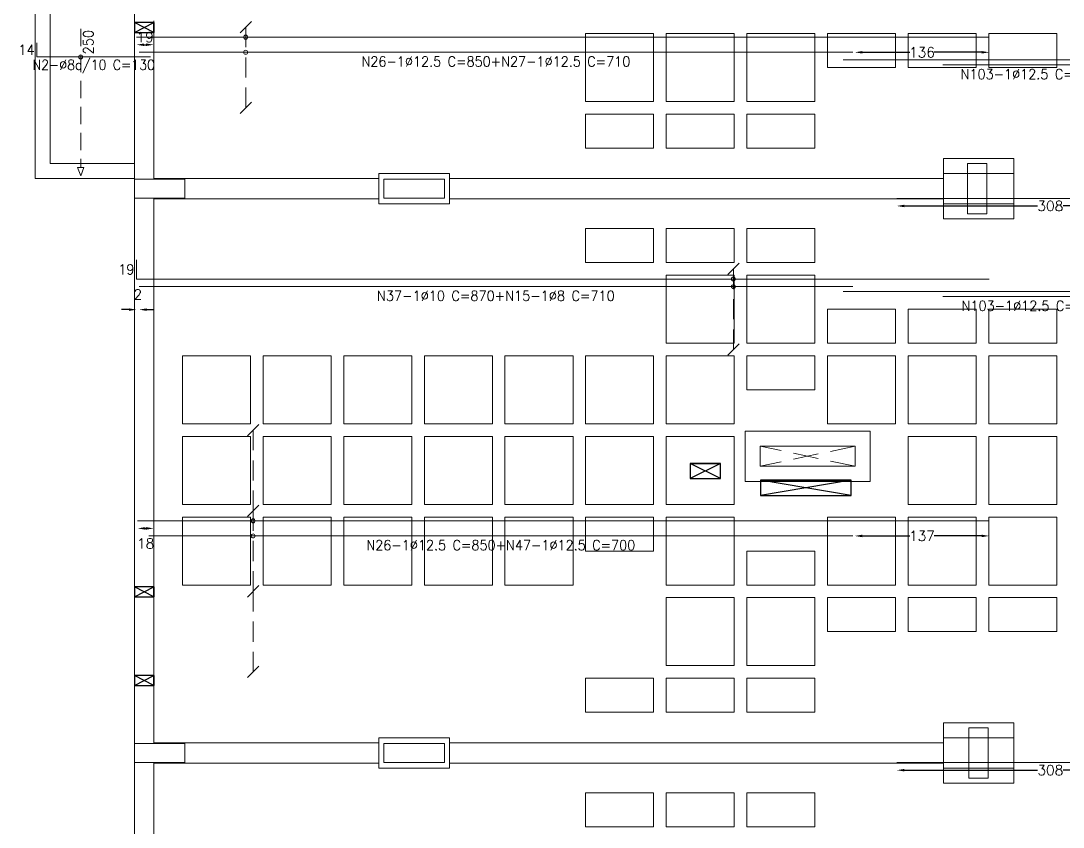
# Model space of a CAD drawing. Header units: millimetres. Extents: x -32 to 332, y -138 to 116.
# Drawn here: x 188.43 to 209.11, y 14.36 to 30.36 of the extents above; entities that cross this region are included whole.
import ezdxf
from ezdxf.enums import TextEntityAlignment as Align

# ---------------------------------------------------------------- set-up
doc = ezdxf.new("R2010")
doc.units = ezdxf.units.MM
doc.linetypes.add('TRAZO_HUECO', pattern=[0.75, 0.5, -0.25])
doc.layers.add('A-COT-01', color=9, linetype='Continuous')
doc.layers.add('FURAÇÃO', color=8, linetype='Continuous')
for name, color, linetype, lineweight in [('ARR_L_I_IG_DIST', 8, 'Continuous', 0), ('ARR_L_I_IG_LINHA', 2, 'Continuous', 0), ('ARR_L_I_IG_MARCA', 2, 'Continuous', 9), ('ARR_L_I_POSICAO', 4, 'Continuous', 9), ('ARR_LONG_INF', 6, 'Continuous', 15), ('ARR_LONG_INF_TXT', 1, 'Continuous', 9), ('consolo', 8, 'Continuous', 0), ('LJ_NERV_RETI', 8, 'Continuous', 9), ('LJ_SIMB_ABER', 8, 'Continuous', 0), ('PILAR_CONCRETO', 8, 'Continuous', 0), ('PILAR_CONCRETO_APOIADO', 8, 'Continuous', 0), ('VIG_FACES', 8, 'Continuous', 0)]:
    doc.layers.add(name, color=color, linetype=linetype, lineweight=lineweight)
doc.styles.add('CYPETXT_0.3_romans', font='romans.shx', dxfattribs={"height": 0.2})
doc.styles.add('CYPETXT_romans', font='romans.shx', dxfattribs={"height": 0.2})
doc.dimstyles.new('cype_arrow', dxfattribs={"dimtxt": 0.18, "dimasz": 0.15, "dimexe": 0.075, "dimexo": 0.075, "dimgap": 0, "dimtad": 0, "dimdec": 4, "dimzin": 0, "dimdsep": 46, "dimtxsty": 'CYPETXT_0.3_romans', "dimcen": 0.09, "dimadec": 0, "dimazin": 0, "dimtfac": 1, "dimtdec": 4, "dimtofl": 0, "dimtmove": 2, "dimatfit": 3, "dimfxl": 1, "dimtolj": 1, "dimtzin": 0, "dimarcsym": 0})

# ---------------------------------------------------------------- blocks, each defined once
blk = doc.blocks.new('Forma 2PvtoTipo')
at = {"layer": 'consolo', "color": 8}
for points in [[(614.303, 28.71), (612.903, 28.71), (612.903, 27.51), (614.303, 27.51)], [(614.303, 17.51), (612.903, 17.51), (612.903, 16.31), (614.303, 16.31)]]:
    blk.add_lwpolyline(points, close=True, dxfattribs=at)
at = {"layer": 'FURAÇÃO', "color": 8}
for points in [[(596.854, 31.21), (597.234, 31.21), (597.234, 31.41), (596.854, 31.41), (596.854, 31.21), (597.234, 31.41), (597.234, 31.21), (596.854, 31.41)], [(608.479, 22.355), (608.479, 22.655), (607.879, 22.655), (607.879, 22.355), (608.479, 22.355), (607.879, 22.655), (608.479, 22.655), (607.879, 22.355)], [(611.071, 22.023), (611.071, 22.323), (609.271, 22.323), (609.271, 22.023), (611.071, 22.023), (609.271, 22.323), (611.071, 22.323), (609.271, 22.023)], [(596.854, 20.008), (597.234, 20.008), (597.234, 20.208), (596.854, 20.208), (596.854, 20.008), (597.234, 20.208), (597.234, 20.008), (596.854, 20.208)], [(596.854, 18.25), (597.234, 18.25), (597.234, 18.45), (596.854, 18.45), (596.854, 18.25), (597.234, 18.45), (597.234, 18.25), (596.854, 18.45)]]:
    blk.add_lwpolyline(points, dxfattribs=at)
at = {"layer": 'LJ_NERV_RETI', "color": 8}
for points in [[(607.154, 29.843), (607.154, 31.193), (605.804, 31.193), (605.804, 29.843)], [(608.754, 29.843), (608.754, 31.193), (607.404, 31.193), (607.404, 29.843)], [(610.354, 29.843), (610.354, 31.193), (609.004, 31.193), (609.004, 29.843)], [(611.954, 30.518), (611.954, 31.193), (610.604, 31.193), (610.604, 30.518)], [(613.554, 30.518), (613.554, 31.193), (612.204, 31.193), (612.204, 30.518)], [(615.154, 30.518), (615.154, 31.193), (613.804, 31.193), (613.804, 30.518)], [(607.154, 28.918), (607.154, 29.593), (605.804, 29.593), (605.804, 28.918)], [(608.754, 28.918), (608.754, 29.593), (607.404, 29.593), (607.404, 28.918)], [(610.354, 28.918), (610.354, 29.593), (609.004, 29.593), (609.004, 28.918)], [(607.154, 26.643), (607.154, 27.318), (605.804, 27.318), (605.804, 26.643)], [(608.754, 26.643), (608.754, 27.318), (607.404, 27.318), (607.404, 26.643)], [(610.354, 26.643), (610.354, 27.318), (609.004, 27.318), (609.004, 26.643)], [(608.754, 25.043), (608.754, 26.393), (607.404, 26.393), (607.404, 25.043)], [(610.354, 25.043), (610.354, 26.393), (609.004, 26.393), (609.004, 25.043)], [(611.954, 25.043), (611.954, 25.718), (610.604, 25.718), (610.604, 25.043)], [(613.554, 25.043), (613.554, 25.718), (612.204, 25.718), (612.204, 25.043)], [(615.154, 25.043), (615.154, 25.718), (613.804, 25.718), (613.804, 25.043)], [(599.154, 23.443), (599.154, 24.793), (597.804, 24.793), (597.804, 23.443)], [(600.754, 23.443), (600.754, 24.793), (599.404, 24.793), (599.404, 23.443)], [(602.354, 23.443), (602.354, 24.793), (601.004, 24.793), (601.004, 23.443)], [(603.954, 23.443), (603.954, 24.793), (602.604, 24.793), (602.604, 23.443)], [(605.554, 23.443), (605.554, 24.793), (604.204, 24.793), (604.204, 23.443)], [(607.154, 23.443), (607.154, 24.793), (605.804, 24.793), (605.804, 23.443)], [(608.754, 23.443), (608.754, 24.793), (607.404, 24.793), (607.404, 23.443)], [(610.354, 24.118), (610.354, 24.793), (609.004, 24.793), (609.004, 24.118)], [(611.954, 23.443), (611.954, 24.793), (610.604, 24.793), (610.604, 23.443)], [(613.554, 23.443), (613.554, 24.793), (612.204, 24.793), (612.204, 23.443)], [(615.154, 23.443), (615.154, 24.793), (613.804, 24.793), (613.804, 23.443)], [(599.154, 21.843), (599.154, 23.193), (597.804, 23.193), (597.804, 21.843)], [(600.754, 21.843), (600.754, 23.193), (599.404, 23.193), (599.404, 21.843)], [(602.354, 21.843), (602.354, 23.193), (601.004, 23.193), (601.004, 21.843)], [(603.954, 21.843), (603.954, 23.193), (602.604, 23.193), (602.604, 21.843)], [(605.554, 21.843), (605.554, 23.193), (604.204, 23.193), (604.204, 21.843)], [(607.154, 21.843), (607.154, 23.193), (605.804, 23.193), (605.804, 21.843)], [(608.754, 21.843), (608.754, 23.193), (607.404, 23.193), (607.404, 21.843)], [(613.554, 21.843), (613.554, 23.193), (612.204, 23.193), (612.204, 21.843)], [(615.154, 21.843), (615.154, 23.193), (613.804, 23.193), (613.804, 21.843)], [(599.154, 20.243), (599.154, 21.593), (597.804, 21.593), (597.804, 20.243)], [(600.754, 20.243), (600.754, 21.593), (599.404, 21.593), (599.404, 20.243)], [(602.354, 20.243), (602.354, 21.593), (601.004, 21.593), (601.004, 20.243)], [(603.954, 20.243), (603.954, 21.593), (602.604, 21.593), (602.604, 20.243)], [(605.554, 20.243), (605.554, 21.593), (604.204, 21.593), (604.204, 20.243)], [(607.154, 20.918), (607.154, 21.593), (605.804, 21.593), (605.804, 20.918)], [(608.754, 20.243), (608.754, 21.593), (607.404, 21.593), (607.404, 20.243)], [(611.954, 20.243), (611.954, 21.593), (610.604, 21.593), (610.604, 20.243)], [(613.554, 20.243), (613.554, 21.593), (612.204, 21.593), (612.204, 20.243)], [(615.154, 20.243), (615.154, 21.593), (613.804, 21.593), (613.804, 20.243)], [(610.354, 20.243), (610.354, 20.918), (609.004, 20.918), (609.004, 20.243)], [(608.754, 18.643), (608.754, 19.993), (607.404, 19.993), (607.404, 18.643)], [(610.354, 18.643), (610.354, 19.993), (609.004, 19.993), (609.004, 18.643)], [(611.954, 19.318), (611.954, 19.993), (610.604, 19.993), (610.604, 19.318)], [(613.554, 19.318), (613.554, 19.993), (612.204, 19.993), (612.204, 19.318)], [(615.154, 19.318), (615.154, 19.993), (613.804, 19.993), (613.804, 19.318)], [(607.154, 17.718), (607.154, 18.393), (605.804, 18.393), (605.804, 17.718)], [(608.754, 17.718), (608.754, 18.393), (607.404, 18.393), (607.404, 17.718)], [(610.354, 17.718), (610.354, 18.393), (609.004, 18.393), (609.004, 17.718)], [(607.154, 15.443), (607.154, 16.118), (605.804, 16.118), (605.804, 15.443)], [(608.754, 15.443), (608.754, 16.118), (607.404, 16.118), (607.404, 15.443)], [(610.354, 15.443), (610.354, 16.118), (609.004, 16.118), (609.004, 15.443)]]:
    blk.add_lwpolyline(points, close=True, dxfattribs=at)
at = {"layer": 'LJ_SIMB_ABER', "color": 8, "linetype": 'TRAZO_HUECO'}
for p, q in [((611.153, 23), (609.268, 22.6)), ((611.153, 22.6), (609.268, 23))]:
    blk.add_line(p, q, dxfattribs=at)
at = {"layer": 'PILAR_CONCRETO', "color": 8}
for points in [[(613.383, 27.61), (613.763, 27.61), (613.763, 28.61), (613.383, 28.61), (613.383, 27.61)], [(601.703, 27.81), (603.103, 27.81), (603.103, 28.41), (601.703, 28.41), (601.703, 27.81)], [(612.903, 27.81), (614.303, 27.81), (614.303, 28.41), (612.903, 28.41), (612.903, 27.81)], [(596.854, 27.92), (597.854, 27.92), (597.854, 28.3), (596.854, 28.3), (596.854, 27.92)], [(601.803, 27.92), (603.003, 27.92), (603.003, 28.3), (601.803, 28.3), (601.803, 27.92)], [(613.408, 16.41), (613.788, 16.41), (613.788, 17.41), (613.408, 17.41), (613.408, 16.41)], [(601.703, 16.61), (603.103, 16.61), (603.103, 17.21), (601.703, 17.21), (601.703, 16.61)], [(612.903, 16.61), (614.303, 16.61), (614.303, 17.21), (612.903, 17.21), (612.903, 16.61)], [(596.854, 16.72), (597.854, 16.72), (597.854, 17.1), (596.854, 17.1), (596.854, 16.72)], [(601.803, 16.72), (603.003, 16.72), (603.003, 17.1), (601.803, 17.1), (601.803, 16.72)]]:
    blk.add_lwpolyline(points, close=True, dxfattribs=at)
at = {"layer": 'PILAR_CONCRETO_APOIADO', "color": 8}
for points in [[(613.383, 27.61), (613.763, 27.61), (613.763, 28.61), (613.383, 28.61), (613.383, 27.61)], [(596.854, 27.92), (597.854, 27.92), (597.854, 28.3), (596.854, 28.3), (596.854, 27.92)], [(613.408, 16.41), (613.788, 16.41), (613.788, 17.41), (613.408, 17.41), (613.408, 16.41)], [(596.854, 16.72), (597.854, 16.72), (597.854, 17.1), (596.854, 17.1), (596.854, 16.72)]]:
    blk.add_lwpolyline(points, close=True, dxfattribs=at)
at = {"layer": 'VIG_FACES', "color": 8}
for p, q in [((594.879, 28.31), (594.879, 33.51)), ((596.854, 33.509), (596.854, 28.311)), ((595.179, 28.61), (595.179, 33.21)), ((597.234, 31.442), (597.234, 28.31)), ((595.179, 28.61), (596.854, 28.61)), ((594.879, 28.31), (596.854, 28.31)), ((596.854, 28.309), (596.854, 28.3)), ((597.234, 28.31), (599.403, 28.31)), ((599.405, 28.31), (600.078, 28.31)), ((600.08, 28.31), (601.703, 28.31)), ((603.103, 28.31), (605.803, 28.31)), ((605.805, 28.31), (610.353, 28.31)), ((610.355, 28.31), (612.903, 28.31)), ((596.854, 27.92), (596.854, 17.1)), ((597.234, 27.91), (597.234, 24.794)), ((597.234, 27.91), (599.403, 27.91)), ((599.405, 27.91), (600.078, 27.91)), ((600.08, 27.91), (601.703, 27.91)), ((603.103, 27.91), (605.803, 27.91)), ((605.805, 27.91), (610.353, 27.91)), ((610.355, 27.91), (612.903, 27.91)), ((597.234, 24.792), (597.234, 20.244)), ((611.453, 23.3), (608.968, 23.3)), ((608.968, 23.3), (608.968, 22.3)), ((611.453, 22.3), (611.453, 23.3)), ((611.153, 23), (609.268, 23)), ((609.268, 23), (609.268, 22.6)), ((611.153, 22.6), (611.153, 23)), ((609.268, 22.6), (611.153, 22.6)), ((608.968, 22.3), (611.453, 22.3)), ((597.234, 20.242), (597.234, 17.11)), ((597.234, 17.11), (599.403, 17.11)), ((599.405, 17.11), (600.078, 17.11)), ((600.08, 17.11), (601.703, 17.11)), ((603.103, 17.11), (605.803, 17.11)), ((605.805, 17.11), (611.278, 17.11)), ((611.28, 17.11), (612.903, 17.11)), ((596.854, 16.72), (596.854, 11.11)), ((597.234, 16.71), (597.234, 13.594)), ((597.234, 16.71), (599.403, 16.71)), ((599.405, 16.71), (600.078, 16.71)), ((600.08, 16.71), (601.703, 16.71)), ((603.103, 16.71), (605.803, 16.71)), ((605.805, 16.71), (611.278, 16.71)), ((611.28, 16.71), (612.903, 16.71))]:
    blk.add_line(p, q, dxfattribs=at)
blk = doc.blocks.new('*D182')
at = {"layer": 'ARR_L_I_POSICAO', "color": 0, "lineweight": -2, "transparency": 16777216}
for p, q in [((190.575, 24.631), (190.425, 24.631)), ((190.925, 24.631), (191.075, 24.631))]:
    blk.add_line(p, q, dxfattribs=at)
at = {"layer": 'ARR_L_I_POSICAO', "color": 0, "transparency": 16777216}
for points in [[(190.575, 24.656), (190.575, 24.606), (190.725, 24.631)], [(190.925, 24.656), (190.925, 24.606), (190.775, 24.631)]]:
    blk.add_solid(points, dxfattribs=at)
at = {"layer": 'DEFPOINTS', "color": 0, "transparency": 16777216}
for p in [(190.725, 24.631), (190.775, 24.631), (190.775, 24.631)]:
    blk.add_point(p, dxfattribs=at)
at = {"layer": 'ARR_L_I_POSICAO', "color": 0, "transparency": 16777216, "insert": (190.75, 24.931), "char_height": 0.2, "attachment_point": 5, "style": 'CYPETXT_0.3_romans'}
blk.add_mtext('\\A1;2', dxfattribs=at)
blk = doc.blocks.new('*D20')
at = {"layer": 'ARR_L_I_POSICAO', "color": 0, "lineweight": -2, "transparency": 16777216}
for p, q in [((205.961, 15.489), (208.599, 15.489)), ((211.752, 15.489), (209.114, 15.489))]:
    blk.add_line(p, q, dxfattribs=at)
at = {"layer": 'ARR_L_I_POSICAO', "color": 0, "transparency": 16777216}
for points in [[(205.961, 15.514), (205.961, 15.464), (205.811, 15.489)], [(211.752, 15.514), (211.752, 15.464), (211.902, 15.489)]]:
    blk.add_solid(points, dxfattribs=at)
at = {"layer": 'DEFPOINTS', "color": 0, "transparency": 16777216}
for p in [(205.811, 15.489), (211.902, 15.489), (211.902, 15.489)]:
    blk.add_point(p, dxfattribs=at)
at = {"layer": 'ARR_L_I_POSICAO', "color": 0, "transparency": 16777216, "insert": (208.857, 15.489), "char_height": 0.2, "attachment_point": 5, "style": 'CYPETXT_0.3_romans'}
blk.add_mtext('\\A1;308', dxfattribs=at)
blk = doc.blocks.new('*D33')
at = {"layer": 'ARR_L_I_POSICAO', "color": 0, "lineweight": -2, "transparency": 16777216}
blk.add_line((190.897, 20.289), (190.915, 20.289), dxfattribs=at)
at = {"layer": 'ARR_L_I_POSICAO', "color": 0, "transparency": 16777216}
for points in [[(190.897, 20.314), (190.897, 20.264), (190.747, 20.289)], [(190.915, 20.314), (190.915, 20.264), (191.065, 20.289)]]:
    blk.add_solid(points, dxfattribs=at)
at = {"layer": 'DEFPOINTS', "color": 0, "transparency": 16777216}
for p in [(190.747, 20.289), (191.065, 20.289), (191.065, 20.289)]:
    blk.add_point(p, dxfattribs=at)
at = {"layer": 'ARR_L_I_POSICAO', "color": 0, "transparency": 16777216, "insert": (190.906, 19.989), "char_height": 0.2, "attachment_point": 5, "rotation": 359.9987, "style": 'CYPETXT_0.3_romans'}
blk.add_mtext('\\A1;18', dxfattribs=at)
blk = doc.blocks.new('*D34')
at = {"layer": 'ARR_L_I_POSICAO', "color": 0, "lineweight": -2, "transparency": 16777216}
for p, q in [((205.126, 20.139), (206.067, 20.139)), ((207.494, 20.139), (206.553, 20.139))]:
    blk.add_line(p, q, dxfattribs=at)
at = {"layer": 'ARR_L_I_POSICAO', "color": 0, "transparency": 16777216}
for points in [[(205.126, 20.164), (205.126, 20.114), (204.976, 20.139)], [(207.494, 20.164), (207.494, 20.114), (207.644, 20.139)]]:
    blk.add_solid(points, dxfattribs=at)
at = {"layer": 'DEFPOINTS', "color": 0, "transparency": 16777216}
for p in [(204.976, 20.139), (207.644, 20.139), (207.644, 20.139)]:
    blk.add_point(p, dxfattribs=at)
at = {"layer": 'ARR_L_I_POSICAO', "color": 0, "transparency": 16777216, "insert": (206.31, 20.139), "char_height": 0.2, "attachment_point": 5, "style": 'CYPETXT_0.3_romans'}
blk.add_mtext('\\A1;137', dxfattribs=at)
blk = doc.blocks.new('*D35')
at = {"layer": 'ARR_L_I_POSICAO', "color": 0, "lineweight": -2, "transparency": 16777216}
blk.add_line((190.874, 29.889), (190.915, 29.889), dxfattribs=at)
at = {"layer": 'ARR_L_I_POSICAO', "color": 0, "transparency": 16777216}
for points in [[(190.874, 29.914), (190.874, 29.864), (190.724, 29.889)], [(190.915, 29.914), (190.915, 29.864), (191.065, 29.889)]]:
    blk.add_solid(points, dxfattribs=at)
at = {"layer": 'DEFPOINTS', "color": 0, "transparency": 16777216}
for p in [(190.724, 29.889), (191.065, 29.889), (191.065, 29.889)]:
    blk.add_point(p, dxfattribs=at)
at = {"layer": 'ARR_L_I_POSICAO', "color": 0, "transparency": 16777216, "insert": (190.895, 30.039), "char_height": 0.2, "attachment_point": 5, "rotation": 0.0004, "style": 'CYPETXT_0.3_romans'}
blk.add_mtext('\\A1;19', dxfattribs=at)
blk = doc.blocks.new('*D36')
at = {"layer": 'ARR_L_I_POSICAO', "color": 0, "lineweight": -2, "transparency": 16777216}
for p, q in [((205.126, 29.739), (206.067, 29.739)), ((207.494, 29.739), (206.553, 29.739))]:
    blk.add_line(p, q, dxfattribs=at)
at = {"layer": 'ARR_L_I_POSICAO', "color": 0, "transparency": 16777216}
for points in [[(205.126, 29.764), (205.126, 29.714), (204.976, 29.739)], [(207.494, 29.764), (207.494, 29.714), (207.644, 29.739)]]:
    blk.add_solid(points, dxfattribs=at)
at = {"layer": 'DEFPOINTS', "color": 0, "transparency": 16777216}
for p in [(204.976, 29.739), (207.644, 29.739), (207.644, 29.739)]:
    blk.add_point(p, dxfattribs=at)
at = {"layer": 'ARR_L_I_POSICAO', "color": 0, "transparency": 16777216, "insert": (206.31, 29.739), "char_height": 0.2, "attachment_point": 5, "style": 'CYPETXT_0.3_romans'}
blk.add_mtext('\\A1;136', dxfattribs=at)
blk = doc.blocks.new('*D105')
at = {"layer": 'ARR_L_I_POSICAO', "color": 0, "lineweight": -2, "transparency": 16777216}
for p, q in [((205.961, 26.689), (208.599, 26.689)), ((211.752, 26.689), (209.114, 26.689))]:
    blk.add_line(p, q, dxfattribs=at)
at = {"layer": 'ARR_L_I_POSICAO', "color": 0, "transparency": 16777216}
for points in [[(205.961, 26.714), (205.961, 26.664), (205.811, 26.689)], [(211.752, 26.714), (211.752, 26.664), (211.902, 26.689)]]:
    blk.add_solid(points, dxfattribs=at)
at = {"layer": 'DEFPOINTS', "color": 0, "transparency": 16777216}
for p in [(205.811, 26.689), (211.902, 26.689), (211.902, 26.689)]:
    blk.add_point(p, dxfattribs=at)
at = {"layer": 'ARR_L_I_POSICAO', "color": 0, "transparency": 16777216, "insert": (208.857, 26.689), "char_height": 0.2, "attachment_point": 5, "style": 'CYPETXT_0.3_romans'}
blk.add_mtext('\\A1;308', dxfattribs=at)

msp = doc.modelspace()

# ---------------------------------------------------------------- linework, layer by layer
at = {"layer": 'ARR_L_I_IG_LINHA'}
for p, q in [((192.89215, 29.83911), (192.89215, 30.23911)), ((192.89215, 29.23912), (192.89215, 29.63912)), ((192.89215, 28.63912), (192.89215, 29.03912)), ((202.56919, 25.03911), (202.56906, 25.43911)), ((202.56937, 24.43911), (202.56925, 24.83911)), ((202.56956, 23.83912), (202.56944, 24.23912)), ((193.03873, 21.83911), (193.03873, 22.23911)), ((193.03873, 21.23911), (193.03873, 21.63911)), ((193.03873, 20.23911), (193.03873, 21.03911)), ((193.03873, 19.63911), (193.03873, 20.03911)), ((193.03873, 18.63911), (193.03873, 19.43911)), ((193.03873, 18.03911), (193.03873, 18.43911)), ((193.03873, 17.43911), (193.03873, 17.83911))]:
    msp.add_line(p, q, dxfattribs=at)
for points in [[(189.6183, 29.86383), (189.6183, 30.2079)], [(189.6183, 29.34772), (189.6183, 29.69179)], [(189.6183, 28.8316), (189.6183, 29.17568)], [(189.6183, 28.31549), (189.6183, 28.65957)], [(189.6183, 27.79938), (189.6183, 28.14346)], [(189.6183, 27.45531), (189.6183, 27.62735)]]:
    msp.add_lwpolyline(points, dxfattribs=at)
msp.add_lwpolyline([(189.6183, 27.45531), (189.6808, 27.45531), (189.6183, 27.28781), (189.5558, 27.45531), (189.6183, 27.45531)], close=True, dxfattribs=at)
for centre in [(192.89215, 30.03911), (189.6183, 29.64781), (192.89215, 29.73911), (202.56912, 25.23911), (202.56917, 25.08911), (193.03873, 20.43912), (193.03873, 20.13912)]:
    msp.add_circle(centre, 0.04, dxfattribs=at)
at = {"layer": 'ARR_L_I_IG_MARCA'}
for p, q in [((193.00529, 30.35225), (192.77901, 30.12598)), ((193.00529, 28.75226), (192.77901, 28.52598)), ((202.68216, 25.55228), (202.45596, 25.32594)), ((202.68266, 23.95229), (202.45646, 23.72595)), ((193.15187, 22.35225), (192.92559, 22.12598)), ((193.15187, 20.75226), (192.92559, 20.52598)), ((193.15187, 19.15225), (192.92559, 18.92598)), ((193.15187, 17.55225), (192.92559, 17.32597))]:
    msp.add_line(p, q, dxfattribs=at)
at = {"layer": 'ARR_LONG_INF'}
for points in [[(190.72409, 30.03911), (207.64409, 30.03911)], [(188.74509, 29.92781), (188.74509, 29.64781), (191.00509, 29.64781)], [(204.74509, 29.58911), (213.04509, 29.58911), (213.04509, 29.96911)], [(206.72509, 29.48911), (213.08509, 29.48911), (213.08509, 29.86911)], [(190.77565, 29.73911), (204.93565, 29.73911)], [(205.81109, 26.83912), (229.67109, 26.83912)], [(190.72509, 25.61911), (190.72509, 25.23911), (207.64509, 25.23911)], [(204.74509, 24.98911), (213.08509, 24.98911), (213.08509, 25.36911)], [(206.72509, 24.88911), (213.12509, 24.88911), (213.12509, 25.26911)], [(190.77515, 25.08911), (204.93515, 25.08911)], [(190.74709, 20.43912), (207.64409, 20.43912)], [(190.97109, 20.13912), (204.93565, 20.13912)], [(205.81109, 15.63912), (229.67109, 15.63912)]]:
    msp.add_lwpolyline(points, dxfattribs=at)

# ---------------------------------------------------------------- block references
at = {"layer": 'A-COT-01', "color": 1}
msp.add_blockref('Forma 2PvtoTipo', (-406.16805, -1.07881), dxfattribs=at)

# ---------------------------------------------------------------- texts
at = {"layer": 'ARR_L_I_IG_DIST', "style": 'CYPETXT_romans', "width": 0.895263}
msp.add_text('250', height=0.2, rotation=90, dxfattribs=at).set_placement((189.8683, 29.69781), (189.8683, 30.18381), align=Align.FIT)
at = {"layer": 'ARR_LONG_INF_TXT', "style": 'CYPETXT_romans'}
for s, width, p, p2 in [('14', 0.895263, (188.38109, 29.68781), (188.70509, 29.68781)), ('N2-%%c8c/10 C=130', 0.817788, (188.66009, 29.39114), (191.09009, 29.39114)), ('N26-1%%c12.5 C=850+N27-1%%c12.5 C=710', 0.832199, (195.18865, 29.45578), (200.52265, 29.45578)), ('N103-1%%c12.5 C=440+N104-1%%c12.5 C=340', 0.833226, (207.07609, 29.20578), (212.73409, 29.20578)), ('19', 0.945, (190.36109, 25.32911), (190.68509, 25.32911)), ('N37-1%%c10 C=870+N15-1%%c8 C=710', 0.835042, (195.49715, 24.80578), (200.21315, 24.80578)), ('N103-1%%c12.5 C=440+N104-1%%c12.5 C=340', 0.833226, (207.09609, 24.60578), (212.75409, 24.60578)), ('N26-1%%c12.5 C=850+N47-1%%c12.5 C=700', 0.832199, (195.28637, 19.85579), (200.62037, 19.85579))]:
    msp.add_text(s, height=0.2, dxfattribs=dict(at, width=width)).set_placement(p, p2, align=Align.FIT)

# ---------------------------------------------------------------- dimensions: what is measured, and where the dimension line sits
at = {"layer": 'ARR_L_I_POSICAO'}
for p1, p2, text, picture, middle in [((190.72409, 29.88911), (191.06509, 29.88911), '19', '*D35', (190.89459, 30.03911)), ((204.97565, 29.73911), (207.64409, 29.73911), '136', '*D36', (206.30987, 29.73911)), ((205.81109, 26.68912), (211.90209, 26.68912), '308', '*D105', (208.85659, 26.68912)), ((190.72509, 24.63085), (190.77515, 24.63085), '2', '*D182', (190.75012, 24.93085)), ((190.74709, 20.28912), (191.06509, 20.28911), '18', '*D33', (190.90608, 19.98912)), ((204.97565, 20.13912), (207.64409, 20.13912), '137', '*D34', (206.30987, 20.13912)), ((205.81109, 15.48912), (211.90209, 15.48912), '308', '*D20', (208.85659, 15.48912))]:
    dim = msp.add_aligned_dim(p1=p1, p2=p2, distance=0, text=text, dimstyle='cype_arrow', override={"dimexe": 0, "dimexo": 0}, dxfattribs=at)
    dim.commit()
    dim.dimension.update_dxf_attribs({"geometry": picture, "text_midpoint": middle})

doc.saveas('drawing.dxf')
